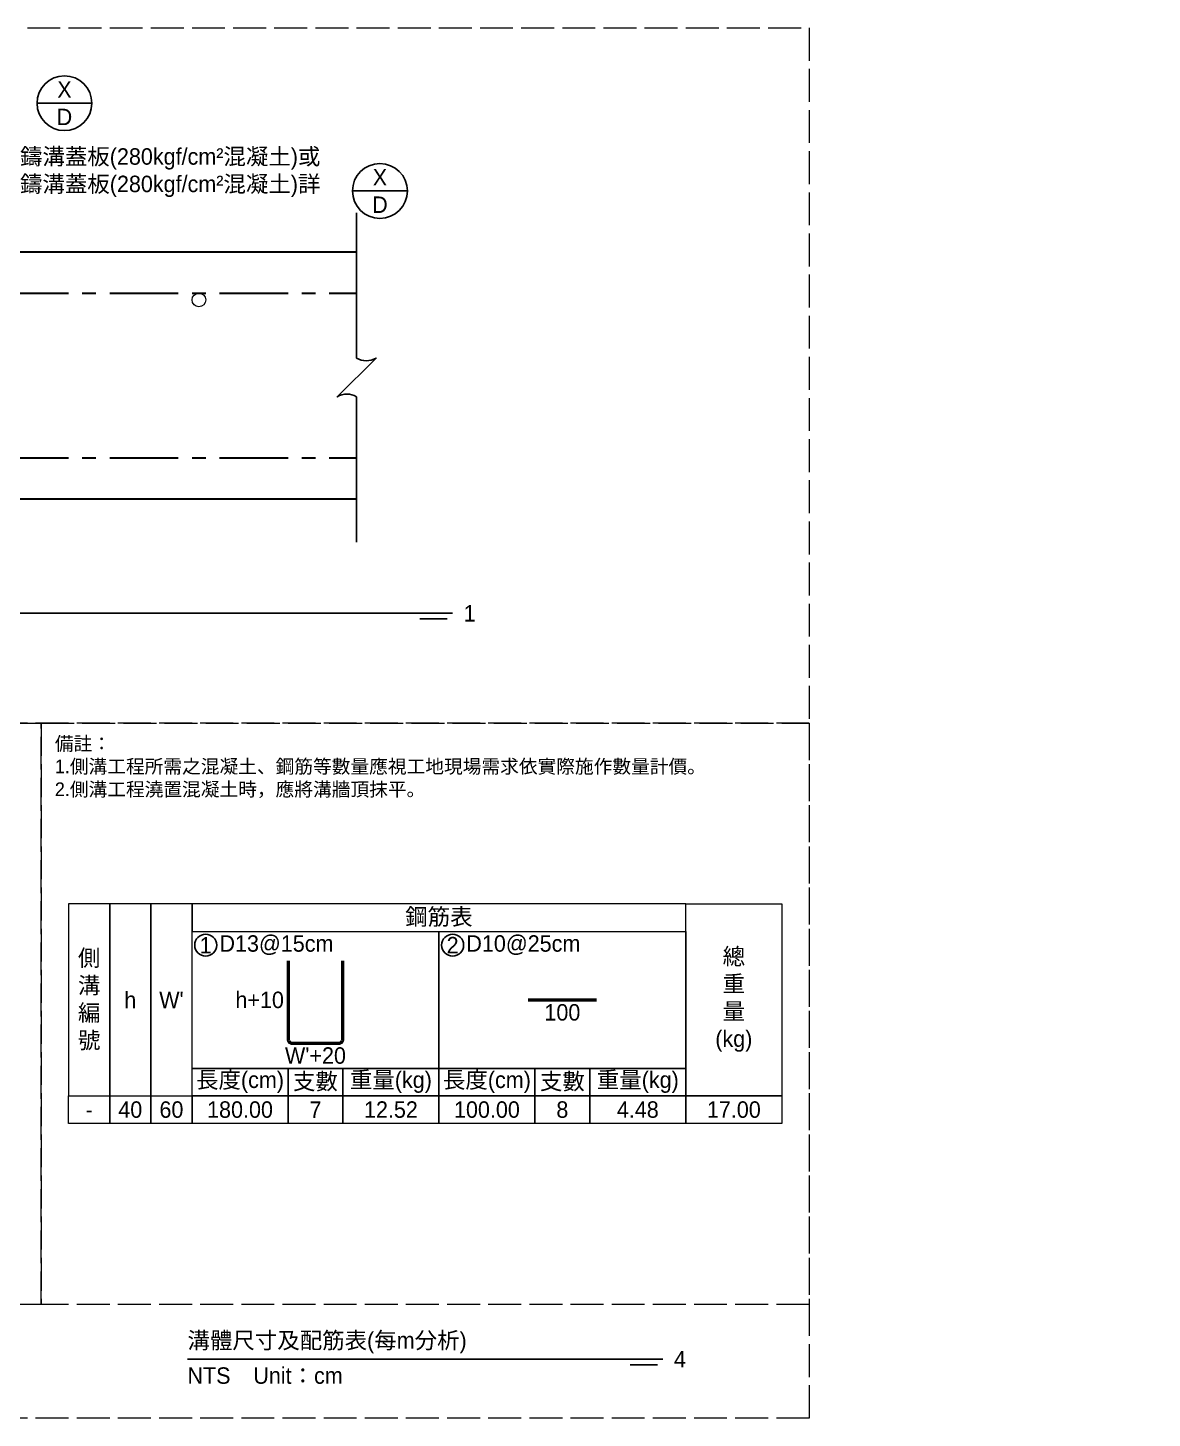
# Model space of a CAD drawing. Extents: x -8520 to 1950, y -2159 to 466.
# Drawn here: x -2145 to -1735, y -1164 to -657 of the extents above; entities that cross this region are included whole.
import ezdxf
from ezdxf import colors
from ezdxf.entities.mleader import LeaderData, LeaderLine
from ezdxf.math import Vec2, Vec3

# ---------------------------------------------------------------- set-up
doc = ezdxf.new("R2010")
doc.units = 0
doc.header["$MEASUREMENT"] = 0
doc.linetypes.add('ACAD_ISO02W100', pattern=[15, 12, -3])
doc.linetypes.add('CENTERX2', pattern=[4, 2.5, -0.5, 0.5, -0.5])
for name, color, linetype, lineweight in [('一、1.基本-圖框', 7, 'Continuous', 20), ('二、1.繪圖-既有設施', 8, 'Continuous', 20), ('二、2.繪圖-施作項目', 181, 'Continuous', 30), ('二、5.繪圖-鋼筋', 60, 'Continuous', 50)]:
    doc.layers.add(name, color=color, linetype=linetype, lineweight=lineweight)
doc.layers.add('一、4.基本-隱藏', color=9, linetype='ACAD_ISO02W100', lineweight=20, plot=False)
doc.layers.add('三、1.文字-說明文字', color=2, linetype='Continuous')
doc.layers.add('三、3.文字-註解文字', color=2, linetype='Continuous')
doc.styles.add('次圖名(詳圖)', font='MS PGothic.ttf', dxfattribs={"height": 6})
doc.styles.add('註解文字(詳圖)', font='MS PGothic.ttf', dxfattribs={"height": 5})
doc.dimstyles.new('註解文字(詳圖)', dxfattribs={"dimtxt": 6, "dimasz": 6, "dimexe": 2, "dimexo": 5, "dimgap": 1, "dimtad": 2, "dimzin": 0, "dimdsep": 46, "dimtxsty": '註解文字(詳圖)', "dimcen": 0.1, "dimclrd": 256, "dimclre": 256, "dimclrt": 256, "dimadec": 0, "dimazin": 0, "dimtfac": 1, "dimtofl": 0, "dimtmove": 0, "dimatfit": 3, "dimfxlon": 1, "dimtolj": 1, "dimtzin": 0, "dimlwd": -1, "dimlwe": -1, "dimarcsym": 1})

# ---------------------------------------------------------------- blocks, each defined once
blk = doc.blocks.new('*D378')
at = {"layer": 'Defpoints', "color": 0, "transparency": 16777216}
for p in [(-2505, -738.75), (-615, -738.75), (-2475, -828.75)]:
    blk.add_point(p, dxfattribs=at)
at = {"layer": '三、3.文字-註解文字', "transparency": 16777216}
for p, q in [((-2502.5, -738.75), (-2507, -738.75)), ((-2505, -822.75), (-2505, -744.75)), ((-2502.5, -828.75), (-2507, -828.75))]:
    blk.add_line(p, q, dxfattribs=at)
for points in [[(-2506, -744.75), (-2504, -744.75), (-2505, -738.75)], [(-2506, -822.75), (-2504, -822.75), (-2505, -828.75)]]:
    blk.add_solid(points, dxfattribs=at)
at = {"layer": '三、3.文字-註解文字', "transparency": 16777216, "insert": (-2508.5, -783.75), "char_height": 5, "attachment_point": 5, "rotation": 90, "style": '註解文字(詳圖)'}
blk.add_mtext('\\A1;W', dxfattribs=at)

msp = doc.modelspace()

# ---------------------------------------------------------------- linework, layer by layer
at = {"layer": '一、1.基本-圖框'}
for points in [[(-2130, -1046.5), (-2115, -1046.5), (-2115, -976.5), (-2130, -976.5)], [(-2115, -1046.5), (-2100, -1046.5), (-2100, -976.5), (-2115, -976.5)], [(-2100, -1046.5), (-2085, -1046.5), (-2085, -976.5), (-2100, -976.5)], [(-2085, -986.5), (-1905, -986.5), (-1905, -976.5), (-2085, -976.5)], [(-1870, -1046.5), (-1905, -1046.5), (-1905, -976.5), (-1870, -976.5)], [(-2085, -986.5), (-1995, -986.5), (-1995, -1036.5), (-2085, -1036.5)], [(-1995, -986.5), (-1905, -986.5), (-1905, -1036.5), (-1995, -1036.5)], [(-2085, -1036.5), (-2050, -1036.5), (-2050, -1046.5), (-2085, -1046.5)], [(-2050, -1036.5), (-2030, -1036.5), (-2030, -1046.5), (-2050, -1046.5)], [(-2030, -1036.5), (-1995, -1036.5), (-1995, -1046.5), (-2030, -1046.5)], [(-1995, -1036.5), (-1960, -1036.5), (-1960, -1046.5), (-1995, -1046.5)], [(-1960, -1036.5), (-1940, -1036.5), (-1940, -1046.5), (-1960, -1046.5)], [(-1940, -1036.5), (-1905, -1036.5), (-1905, -1046.5), (-1940, -1046.5)], [(-2130, -1046.5), (-2115, -1046.5), (-2115, -1056.5), (-2130, -1056.5)], [(-2115, -1046.5), (-2100, -1046.5), (-2100, -1056.5), (-2115, -1056.5)], [(-2100, -1046.5), (-2085, -1046.5), (-2085, -1056.5), (-2100, -1056.5)], [(-2085, -1046.5), (-2050, -1046.5), (-2050, -1056.5), (-2085, -1056.5)], [(-2050, -1046.5), (-2030, -1046.5), (-2030, -1056.5), (-2050, -1056.5)], [(-2030, -1046.5), (-1995, -1046.5), (-1995, -1056.5), (-2030, -1056.5)], [(-1995, -1046.5), (-1960, -1046.5), (-1960, -1056.5), (-1995, -1056.5)], [(-1960, -1046.5), (-1940, -1046.5), (-1940, -1056.5), (-1960, -1056.5)], [(-1940, -1046.5), (-1905, -1046.5), (-1905, -1056.5), (-1940, -1056.5)], [(-1905, -1046.5), (-1870, -1046.5), (-1870, -1056.5), (-1905, -1056.5)]]:
    msp.add_lwpolyline(points, close=True, dxfattribs=at)
at = {"layer": '一、4.基本-隱藏'}
for points in [[(-2640, -657), (-1860, -657), (-1860, -910.5), (-2640, -910.5)], [(-2640, -657), (-1860, -657), (-1860, -1164), (-2640, -1164)], [(-2390, -910.5), (-2140, -910.5), (-2140, -1122.5), (-2390, -1122.5)], [(-2140, -910.5), (-1860, -910.5), (-1860, -1122.5), (-2140, -1122.5)]]:
    msp.add_lwpolyline(points, close=True, dxfattribs=at)
at = {"layer": '三、3.文字-註解文字'}
for points in [[(-2141.5, -684.5), (-2121.5, -684.5)], [(-2026.5, -716.5), (-2006.5, -716.5)], [(-2510, -870.5), (-1990, -870.5)], [(-2510, -870.5), (-1990, -870.5)], [(-1992, -872.5), (-2002, -872.5)], [(-1992, -872.5), (-2002, -872.5)], [(-2086.66, -1142.5), (-1913.34, -1142.5)], [(-1915.34, -1144.5), (-1925.34, -1144.5)]]:
    msp.add_lwpolyline(points, dxfattribs=at)
msp.add_lwpolyline([(-2025, -844.5), (-2025, -791.571, 0.2828427), (-2032.071, -791.571), (-2017.929, -777.429, -0.2828427), (-2025, -777.429), (-2025, -724.5)], format="xyb", dxfattribs=at)
for centre, radius in [((-2131.5, -684.5), 10), ((-2016.5, -716.5), 10), ((-2080, -991.5), 4), ((-1990, -991.5), 4)]:
    msp.add_circle(centre, radius, dxfattribs=at)
at = {"layer": '二、1.繪圖-既有設施'}
msp.add_circle((-2082.5, -756.25), 2.5, dxfattribs=at)
at = {"layer": '二、2.繪圖-施作項目'}
for points in [[(-2475, -738.75), (-2025, -738.75)], [(-2475, -828.75), (-2025, -828.75)]]:
    msp.add_lwpolyline(points, dxfattribs=at)
at = {"layer": '二、2.繪圖-施作項目', "linetype": 'CENTERX2', "ltscale": 10}
for points in [[(-2475, -753.75), (-2025, -753.75)], [(-2475, -813.75), (-2025, -813.75)]]:
    msp.add_lwpolyline(points, dxfattribs=at)
at = {"layer": '二、5.繪圖-鋼筋'}
msp.add_lwpolyline([(-2050, -997.25), (-2050, -1025.75, 0.4142136), (-2048.5, -1027.25), (-2031.5, -1027.25, 0.4142136), (-2030, -1025.75), (-2030, -997.25)], format="xyb", dxfattribs=at)
msp.add_lwpolyline([(-1962.5, -1011.5), (-1937.5, -1011.5)], dxfattribs=at)

# ---------------------------------------------------------------- texts
at = {"layer": '一、1.基本-圖框', "char_height": 6, "attachment_point": 5, "style": '註解文字(詳圖)'}
for s, width, insert in [('{\\fMS PGothic|b0|i0|c128|p34;鋼筋表}', 94.24964, (-1995, -981.5)), ('側溝編號', 12.98354, (-2122.5, -1011.5)), ('{\\fMS PGothic|b0|i0|c128|p34;總重量(kg)}', 6, (-1887.5, -1011.5)), ('{\\fMS PGothic|b0|i0|c128|p34;h}', 12.98354, (-2107.5, -1011.5)), ("{\\fMS PGothic|b0|i0|c128|p34;W}'", 22.32258, (-2092.5, -1011.5)), ('{\\fMS PGothic|b0|i0|c128|p34;長度(cm)}', 35.02324, (-2067.5, -1041.5)), ('{\\fMS PGothic|b0|i0|c128|p34;支數}', 19.27354, (-2040, -1041.5)), ('{\\fMS PGothic|b0|i0|c128|p34;重量(kg)}', 30.27214, (-2012.5, -1041.5)), ('{\\fMS PGothic|b0|i0|c128|p34;長度(cm)}', 35.02324, (-1977.5, -1041.5)), ('{\\fMS PGothic|b0|i0|c128|p34;支數}', 19.27354, (-1950, -1041.5)), ('{\\fMS PGothic|b0|i0|c128|p34;重量(kg)}', 30.27214, (-1922.5, -1041.5))]:
    msp.add_mtext_dynamic_manual_height_columns(s, width=width, gutter_width=30, heights=[0], dxfattribs=dict(at, insert=insert))
at = {"layer": '三、1.文字-說明文字', "style": '註解文字(詳圖)'}
for s, width, insert, char_height, attachment_point in [('{\\fMS PGothic|b0|i0|c128|p34;X}', 4.41909, (-2131.5, -679.5), 6, 5), ('{\\fMS PGothic|b0|i0|c128|p34;D}', 12.5857, (-2131.5, -689.5), 6, 5), ('{\\fMS PGothic|b0|i0|c128|p34;X}', 4.41909, (-2016.5, -711.5), 6, 5), ('{\\fMS PGothic|b0|i0|c128|p34;D}', 12.5857, (-2016.5, -721.5), 6, 5), ('{\\fMS PGothic|b0|i0|c128|p34;備註：\\P1.側溝工程所需之混凝土、鋼筋等數量應視工地現場需求依實際施作數量計價。\\P2.側溝工程澆置混凝土時，應將溝牆頂抹平。}', 249.57878, (-2135, -915.5), 5, 1)]:
    msp.add_mtext_dynamic_manual_height_columns(s, width=width, gutter_width=30, heights=[0], dxfattribs=dict(at, insert=insert, char_height=char_height, attachment_point=attachment_point))
at = {"layer": '三、3.文字-註解文字', "char_height": 6}
for s, width, gutter_width, insert, attachment_point, style in [('1', 3, 15, (-1986, -870.5), 4, '次圖名(詳圖)'), ('1', 3, 15, (-1986, -870.5), 4, '次圖名(詳圖)'), ('1', 8.38231, 30, (-2080, -991.5), 5, '註解文字(詳圖)'), ('D13@15cm', 6.06582, 30, (-2075, -991.5), 4, '註解文字(詳圖)'), ('2', 8.38231, 30, (-1990, -991.5), 5, '註解文字(詳圖)'), ('{\\fMS PGothic|b0|i0|c128|p34;D1}0{\\fMS PGothic|b0|i0|c128|p34;@}25{\\fMS PGothic|b0|i0|c128|p34;cm}', 6.06582, 30, (-1985, -991.5), 4, '註解文字(詳圖)'), ('40', 9.06048, 30, (-2107.5, -1051.5), 5, '註解文字(詳圖)'), ('6{\\fMS PGothic|b0|i0|c128|p34;0}', 9.06048, 30, (-2092.5, -1051.5), 5, '註解文字(詳圖)'), ('180.00', 9.06048, 30, (-2067.5, -1051.5), 5, '註解文字(詳圖)'), ('7', 9.06048, 30, (-2040, -1051.5), 5, '註解文字(詳圖)'), ('12.52', 9.06048, 30, (-2012.5, -1051.5), 5, '註解文字(詳圖)'), ('{\\fMS PGothic|b0|i0|c128|p34;100}.00', 9.06048, 30, (-1977.5, -1051.5), 5, '註解文字(詳圖)'), ('8', 9.06048, 30, (-1950, -1051.5), 5, '註解文字(詳圖)'), ('4.48', 9.06048, 30, (-1922.5, -1051.5), 5, '註解文字(詳圖)'), ('17.00', 9.06048, 30, (-1887.5, -1051.5), 5, '註解文字(詳圖)'), ('-', 9.06048, 30, (-2122.5, -1051.5), 5, '註解文字(詳圖)'), ('{\\fMS PGothic|b0|i0|c128|p34;溝體尺寸}及{\\fMS PGothic|b0|i0|c128|p34;配筋表(每m分析)}', 144.80097, 15, (-2086.66, -1136.5), 4, '次圖名(詳圖)'), ('4', 3, 15, (-1909.34, -1142.5), 4, '次圖名(詳圖)'), ('NTS{\\fMS PGothic|b0|i0|c128|p34;^IUnit：cm}', 136.03259, 15, (-2086.66, -1148.5), 4, '次圖名(詳圖)')]:
    msp.add_mtext_dynamic_manual_height_columns(s, width=width, gutter_width=gutter_width, heights=[0], dxfattribs=dict(at, insert=insert, attachment_point=attachment_point, style=style))
at = {"layer": '二、5.繪圖-鋼筋', "char_height": 6, "style": '註解文字(詳圖)'}
for s, width, insert, attachment_point in [('h+10', 8.87231, (-2051.5, -1011.5), 6), ('100', 3.56631, (-1950, -1013), 2), ("{\\fMS PGothic|b0|i0|c128|p34;W}'+2{\\fMS PGothic|b0|i0|c128|p34;0}", 3.56631, (-2040, -1028.75), 2)]:
    msp.add_mtext_dynamic_manual_height_columns(s, width=width, gutter_width=30, heights=[0], dxfattribs=dict(at, insert=insert, attachment_point=attachment_point))

# ---------------------------------------------------------------- dimensions: what is measured, and where the dimension line sits
at = {"layer": '三、3.文字-註解文字'}
dim = msp.add_linear_dim(base=(-2505, -738.75), p1=(-2475, -828.75), p2=(-615, -738.75), angle=90, text='W', dimstyle='註解文字(詳圖)', dxfattribs=at)
dim.commit()
dim.dimension.update_dxf_attribs({"geometry": '*D378', "text_midpoint": (-2508.5, -783.75)})

# ---------------------------------------------------------------- leaders
ml = msp.add_multileader_mtext('Standard', dxfattribs=at)
ml.set_content('{\\fMS PGothic|b0|i0|c128|p34;S1}場鑄溝蓋板(280kgf/cm²混凝土)或\\PS2場鑄溝蓋板(280kgf/cm²混凝土)詳', color=256, style='註解文字(詳圖)')
ml.set_leader_properties(color=256, linetype='ByLayer', lineweight=-1)
ml.build(insert=Vec2(0, 0))
ml.multileader.update_dxf_attribs({"dogleg_length": 5, "arrow_head_size": 6})
ctx = ml.context
ctx.base_point, ctx.char_height, ctx.arrow_head_size, ctx.landing_gap_size, ctx.plane_origin = Vec3(-2168.5, -704.5), 6, 6, 3, Vec3(-2193.5, -784.5)
notes = []
notes.append((ctx, [(0, (1, 1, 0), (-2173.5, -704.5), (1, 0), 5, [(0, [(-2193.5, -784.5)], 0, [])])]))
ctx.mtext.insert, ctx.mtext.flow_direction = Vec3(-2165.5, -700.92), 5
for ctx, leaders in notes:
    for number, flags, end, landing, length, lines in leaders:
        leader = LeaderData()
        leader.index, (leader.has_last_leader_line, leader.has_dogleg_vector, leader.attachment_direction) = number, flags
        leader.last_leader_point, leader.dogleg_vector, leader.dogleg_length = Vec3(end), Vec3(landing), length
        for number, points, colour, breaks in lines:
            line = LeaderLine()
            line.index, line.vertices, line.color, line.breaks = number, Vec3.list(points), colors.encode_raw_color(colour), breaks
            leader.lines.append(line)
        ctx.leaders.append(leader)

doc.saveas('drawing.dxf')
